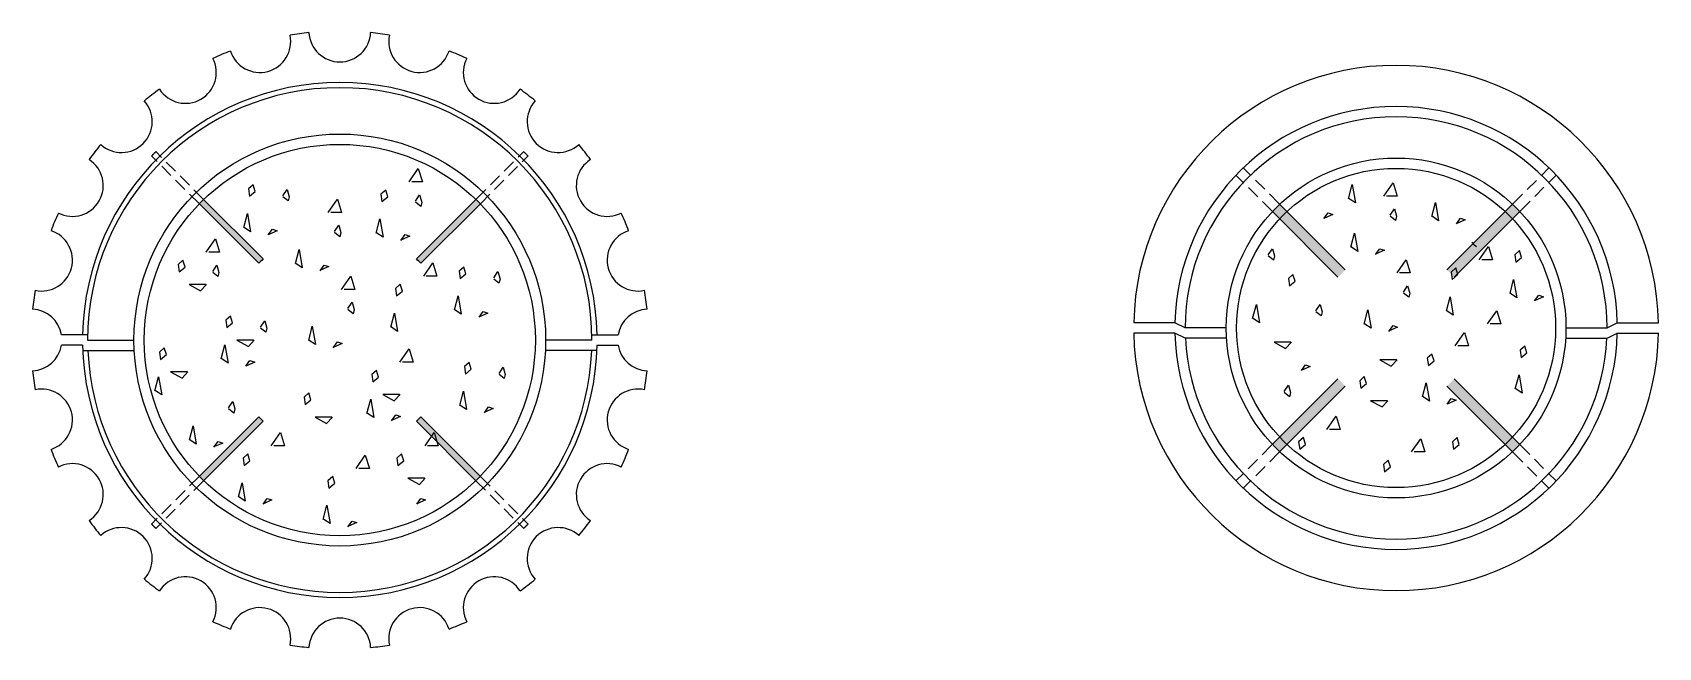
# Model space of a CAD drawing. Extents: x -9127 to 548, y 11049 to 16542.
# Drawn here: x -1222 to 358, y 14118 to 14715 of the extents above; entities that cross this region are included whole.
import ezdxf

# ---------------------------------------------------------------- set-up
doc = ezdxf.new("R2010")
doc.units = 0
doc.header["$MEASUREMENT"] = 0
doc.linetypes.add('DASHED', pattern=[19.05, 12.7, -6.35])
doc.layers.get('0').update_dxf_attribs({"linetype": 'CONTINUOUS'})
doc.layers.add('detail', color=7, linetype='CONTINUOUS')

# ---------------------------------------------------------------- blocks, each defined once
blk = doc.blocks.new('12')
at = {"layer": 'detail', "linetype": 'DASHED'}
for p, q in [((-8841.2, 10341.6), (-8887.1, 10387.5)), ((-8836.8, 10345.7), (-8882.8, 10391.7)), ((-8571.3, 10345.9), (-8525.4, 10391.7)), ((-8567.2, 10341.5), (-8521.2, 10387.5)), ((-8841, 10076.1), (-8887.1, 10030.1)), ((-8837, 10071.7), (-8882.8, 10025.9)), ((-8571.5, 10071.9), (-8525.4, 10025.9)), ((-8567, 10076), (-8521.2, 10030.1))]:
    blk.add_line(p, q, dxfattribs=at)
at = {"layer": 'detail'}
for p, q in [((-8782.9, 10283.3), (-8841.2, 10341.6)), ((-8778.6, 10287.6), (-8836.8, 10345.7)), ((-8629.6, 10287.6), (-8571.3, 10345.9)), ((-8625.4, 10283.3), (-8567.2, 10341.5)), ((-8949.1, 10213.8), (-8974.5, 10213.8)), ((-8949.1, 10208.8), (-8904.1, 10208.8)), ((-8459.1, 10208.8), (-8504.1, 10208.8)), ((-8459.1, 10213.8), (-8433.7, 10213.8)), ((-8954.1, 10203.8), (-8974.5, 10203.8)), ((-8953.9, 10198.8), (-8903.9, 10198.8)), ((-8454.3, 10198.8), (-8504.4, 10198.8)), ((-8454.2, 10203.8), (-8433.7, 10203.8)), ((-8782.9, 10134.3), (-8841, 10076.1)), ((-8778.6, 10130.1), (-8837, 10071.7)), ((-8629.6, 10130.1), (-8571.5, 10071.9)), ((-8625.4, 10134.3), (-8567, 10076))]:
    blk.add_line(p, q, dxfattribs=at)
for points in [[(-8636.8, 10362.3), (-8627.8, 10375.2), (-8623.9, 10362.3), (-8634.2, 10362.3)], [(-8786.3, 10352.9), (-8788.3, 10359.5), (-8792.9, 10355.5), (-8791.9, 10348.4), (-8786.3, 10352.9)], [(-8759.3, 10348.9), (-8755.3, 10355), (-8753.2, 10347.9), (-8754.2, 10343.8), (-8759.3, 10347.9)], [(-8657.5, 10347.8), (-8659.5, 10354.4), (-8664.1, 10350.3), (-8663.1, 10343.2), (-8657.5, 10347.8)], [(-8630.5, 10343.7), (-8626.5, 10349.8), (-8624.4, 10342.7), (-8625.4, 10338.6), (-8630.5, 10342.7)], [(-8715.4, 10332.7), (-8706.4, 10345.6), (-8702.5, 10332.7), (-8712.8, 10332.7)], [(-8797.5, 10317.9), (-8793.9, 10331.6), (-8790.8, 10313.8), (-8796.9, 10317.9)], [(-8709.1, 10314.1), (-8705, 10320.2), (-8703, 10313.1), (-8704, 10309), (-8709.1, 10313.1)], [(-8668.7, 10312.7), (-8665.1, 10326.4), (-8662.1, 10308.7), (-8668.2, 10312.7)], [(-8833.9, 10294.1), (-8824.8, 10307), (-8821, 10294.1), (-8831.3, 10294.1)], [(-8773.6, 10310.8), (-8769.5, 10316.3), (-8764.9, 10314.8), (-8773, 10311.3)], [(-8644.8, 10305.6), (-8640.7, 10311.2), (-8636.1, 10309.7), (-8644.3, 10306.1)], [(-8854.5, 10279.6), (-8856.6, 10286.2), (-8861.1, 10282.1), (-8860.1, 10275), (-8854.5, 10279.6)], [(-8747.2, 10283.1), (-8743.7, 10296.8), (-8740.6, 10279), (-8746.7, 10283.1)], [(-8827.6, 10275.5), (-8823.5, 10281.6), (-8821.5, 10274.5), (-8822.5, 10270.4), (-8827.6, 10274.5)], [(-8723.3, 10276), (-8719.3, 10281.6), (-8714.7, 10280.1), (-8722.8, 10276.5)], [(-8702.5, 10258), (-8693.5, 10270.9), (-8689.6, 10258), (-8699.9, 10258)], [(-8622.6, 10270.9), (-8613.6, 10283.8), (-8609.8, 10270.9), (-8620.1, 10270.9)], [(-8581.5, 10273.1), (-8583.5, 10279.7), (-8588.1, 10275.7), (-8587.1, 10268.5), (-8581.5, 10273.1)], [(-8554.5, 10269.1), (-8550.5, 10275.2), (-8548.4, 10268), (-8549.5, 10264), (-8554.5, 10268)], [(-8834.2, 10262.8), (-8850.5, 10262.8), (-8839.3, 10256.7), (-8833.7, 10262.8)], [(-8643.3, 10256.4), (-8645.3, 10263), (-8649.9, 10258.9), (-8648.9, 10251.8), (-8643.3, 10256.4)], [(-8696.2, 10239.4), (-8692.1, 10245.5), (-8690.1, 10238.4), (-8691.1, 10234.4), (-8696.2, 10238.4)], [(-8592.7, 10238.1), (-8589.1, 10251.8), (-8586.1, 10234), (-8592.2, 10238.1)], [(-8808.2, 10225.5), (-8810.2, 10232.1), (-8814.8, 10228), (-8813.8, 10220.9), (-8808.2, 10225.5)], [(-8781.2, 10221.4), (-8777.1, 10227.5), (-8775.1, 10220.4), (-8776.1, 10216.3), (-8781.2, 10220.4)], [(-8734.3, 10208.4), (-8730.8, 10222.2), (-8727.7, 10204.4), (-8733.8, 10208.4)], [(-8654.5, 10221.3), (-8650.9, 10235), (-8647.9, 10217.2), (-8654, 10221.3)], [(-8568.8, 10230.9), (-8564.7, 10236.5), (-8560.1, 10235), (-8568.3, 10231.4)], [(-8787.8, 10208.7), (-8804.1, 10208.7), (-8792.9, 10202.6), (-8787.3, 10208.7)], [(-8710.4, 10201.3), (-8706.4, 10206.9), (-8701.8, 10205.4), (-8709.9, 10201.8)], [(-8872.6, 10194.6), (-8874.6, 10201.2), (-8879.2, 10197.1), (-8878.2, 10190), (-8872.6, 10194.6)], [(-8819.3, 10190.4), (-8815.8, 10204.1), (-8812.7, 10186.3), (-8818.8, 10190.4)], [(-8645.8, 10187.2), (-8636.8, 10200.1), (-8632.9, 10187.2), (-8643.2, 10187.2)], [(-8852.2, 10177.8), (-8868.5, 10177.8), (-8857.3, 10171.7), (-8851.7, 10177.8)], [(-8795.5, 10183.3), (-8791.4, 10188.9), (-8786.8, 10187.4), (-8794.9, 10183.8)], [(-8666.5, 10172.7), (-8668.5, 10179.3), (-8673.1, 10175.2), (-8672.1, 10168.1), (-8666.5, 10172.7)], [(-8576.3, 10180.4), (-8578.4, 10187), (-8582.9, 10183), (-8581.9, 10175.8), (-8576.3, 10180.4)], [(-8549.4, 10176.4), (-8545.3, 10182.5), (-8543.3, 10175.3), (-8544.3, 10171.3), (-8549.4, 10175.3)], [(-8883.7, 10159.5), (-8880.2, 10173.2), (-8877.1, 10155.5), (-8883.2, 10159.5)], [(-8587.5, 10145.4), (-8584, 10159.1), (-8580.9, 10141.3), (-8587, 10145.4)], [(-8812.1, 10142.9), (-8808.1, 10149), (-8806, 10141.9), (-8807, 10137.8), (-8812.1, 10141.9)], [(-8732.2, 10150.8), (-8734.2, 10157.4), (-8738.8, 10153.4), (-8737.8, 10146.2), (-8732.2, 10150.8)], [(-8677.7, 10137.6), (-8674.1, 10151.4), (-8671.1, 10133.6), (-8677.2, 10137.6)], [(-8646.2, 10155.9), (-8662.4, 10155.9), (-8651.2, 10149.8), (-8645.6, 10155.9)], [(-8563.6, 10138.2), (-8559.6, 10143.8), (-8555, 10142.3), (-8563.1, 10138.7)], [(-8711.8, 10134), (-8728.1, 10134), (-8716.9, 10127.9), (-8711.3, 10134)], [(-8653.8, 10130.5), (-8649.7, 10136.1), (-8645.1, 10134.6), (-8653.3, 10131)], [(-8850.3, 10111.9), (-8846.7, 10125.6), (-8843.6, 10107.8), (-8849.8, 10111.9)], [(-8770.7, 10106.1), (-8761.7, 10119), (-8757.9, 10106.1), (-8768.2, 10106.1)], [(-8621.3, 10106.1), (-8612.3, 10119), (-8608.5, 10106.1), (-8618.8, 10106.1)], [(-8826.4, 10104.8), (-8822.3, 10110.4), (-8817.7, 10108.8), (-8825.9, 10105.3)], [(-8791.4, 10091.6), (-8793.5, 10098.2), (-8798, 10094.1), (-8797, 10087), (-8791.4, 10091.6)], [(-8688.3, 10084.2), (-8679.3, 10097.1), (-8675.4, 10084.2), (-8685.7, 10084.2)], [(-8642, 10091.6), (-8644.1, 10098.2), (-8648.6, 10094.1), (-8647.6, 10087), (-8642, 10091.6)], [(-8802.6, 10056.5), (-8799, 10070.2), (-8796, 10052.5), (-8802.1, 10056.5)], [(-8709, 10069.7), (-8711, 10076.3), (-8715.6, 10072.2), (-8714.6, 10065.1), (-8709, 10069.7)], [(-8621.7, 10074.8), (-8638, 10074.8), (-8626.8, 10068.7), (-8621.2, 10074.8)], [(-8778.7, 10049.4), (-8774.6, 10055), (-8770.1, 10053.5), (-8778.2, 10049.9)], [(-8720.2, 10034.6), (-8716.6, 10048.4), (-8713.6, 10030.6), (-8719.7, 10034.6)], [(-8629.3, 10049.4), (-8625.2, 10055), (-8620.7, 10053.5), (-8628.8, 10049.9)], [(-8696.3, 10027.5), (-8692.2, 10033.1), (-8687.6, 10031.6), (-8695.8, 10028)]]:
    blk.add_lwpolyline(points, dxfattribs=at)
for radius in [200, 190]:
    blk.add_circle((-8704.1, 10208.8), radius, dxfattribs=at)
for centre, radius, start, end in [((-8704.1, 10208.8), 300, 95.732, 99.268), ((-8704.1, 10508.8), 30, 182.866, 357.134), ((-8704.1, 10208.8), 300, 80.732, 84.268), ((-8781.8, 10498.6), 30, 197.866, 12.134), ((-8626.5, 10498.6), 30, 167.866, 342.134), ((-8854.1, 10468.6), 30, 212.866, 27.134), ((-8704.1, 10208.8), 300, 110.732, 114.268), ((-8704.1, 10208.8), 300, 65.732, 69.268), ((-8554.1, 10468.6), 30, 152.866, 327.134), ((-8704.1, 10208.8), 250, 1.146, 178.854), ((-8704.1, 10208.8), 245, 0, 180), ((-8704.1, 10208.8), 300, 125.732, 129.268), ((-8704.1, 10208.8), 300, 50.732, 54.268), ((-8916.3, 10420.9), 30, 227.866, 42.134), ((-8492, 10420.9), 30, 137.866, 312.134), ((-8704.1, 10208.8), 300, 140.732, 144.268), ((-8704.1, 10208.8), 300, 35.732, 39.268), ((-8963.9, 10358.8), 30, 242.866, 57.134), ((-8444.3, 10358.8), 30, 122.866, 297.134), ((-8704.1, 10208.8), 300, 155.732, 159.268), ((-8704.1, 10208.8), 300, 20.732, 24.268), ((-8993.9, 10286.4), 30, 257.866, 72.134), ((-8414.3, 10286.4), 30, 107.866, 282.134), ((-8704.1, 10208.8), 108.4, 133.4142, 136.5858), ((-8704.1, 10208.8), 108.4, 43.4142, 46.5858), ((-8704.1, 10208.8), 300, 170.732, 174.268), ((-8704.1, 10208.8), 300, 5.732, 9.268), ((-9004.1, 10208.8), 30, 9.5941, 87.134), ((-8404.1, 10208.8), 30, 92.866, 170.4059), ((-9004.1, 10208.8), 30, 272.866, 350.4059), ((-8704.1, 10208.8), 250, 181.146, 358.854), ((-8704.1, 10208.8), 245, 182.3393, 357.6607), ((-8404.1, 10208.8), 30, 189.5941, 267.134), ((-8704.1, 10208.8), 300, 185.732, 189.268), ((-8704.1, 10208.8), 300, 350.732, 354.268), ((-8993.9, 10131.2), 30, 287.866, 102.134), ((-8414.3, 10131.2), 30, 77.866, 252.134), ((-8704.1, 10208.8), 108.4, 223.4142, 226.5858), ((-8704.1, 10208.8), 108.4, 313.4142, 316.5858), ((-8704.1, 10208.8), 300, 200.732, 204.268), ((-8704.1, 10208.8), 300, 335.732, 339.268), ((-8963.9, 10058.8), 30, 302.866, 117.134), ((-8444.3, 10058.8), 30, 62.866, 237.134), ((-8704.1, 10208.8), 300, 215.732, 219.268), ((-8704.1, 10208.8), 300, 320.732, 324.268), ((-8916.3, 9996.7), 30, 317.866, 132.134), ((-8492, 9996.7), 30, 47.866, 222.134), ((-8704.1, 10208.8), 300, 230.732, 234.268), ((-8854.1, 9949), 30, 332.866, 147.134), ((-8554.1, 9949), 30, 32.866, 207.134), ((-8704.1, 10208.8), 300, 305.732, 309.268), ((-8781.8, 9919), 30, 347.866, 162.134), ((-8704.1, 9908.8), 30, 2.866, 177.134), ((-8626.5, 9919), 30, 17.866, 192.134), ((-8704.1, 10208.8), 300, 245.732, 249.268), ((-8704.1, 10208.8), 300, 290.732, 294.268), ((-8704.1, 10208.8), 300, 260.732, 264.268), ((-8704.1, 10208.8), 300, 275.732, 279.268)]:
    blk.add_arc(centre, radius, start, end, dxfattribs=at)
at = {"layer": 'detail', "linetype": 'DASHED'}
for start, end in [(134.3278, 135.6722), (44.3278, 45.6722), (224.3278, 225.6722), (314.3278, 315.6722)]:
    blk.add_arc((-8704.1, 10208.8), 255.7, start, end, dxfattribs=at)
at = {"layer": 'detail'}
for points in [[(-8782.9, 10283.3), (-8840.6, 10341), (-8778.6, 10287.6), (-8836.3, 10345.3)], [(-8629.6, 10287.6), (-8571.9, 10345.3), (-8625.4, 10283.3), (-8567.7, 10341)], [(-8778.6, 10130.1), (-8836.3, 10072.3), (-8782.9, 10134.3), (-8840.6, 10076.6)], [(-8625.4, 10134.3), (-8567.7, 10076.6), (-8629.6, 10130.1), (-8571.9, 10072.3)]]:
    blk.add_solid(points, dxfattribs=at)
blk = doc.blocks.new('13')
at = {"layer": 'detail', "linetype": 'DASHED'}
for p, q in [((-7926.1, 10334.3), (-7960.8, 10369)), ((-7919.4, 10341.7), (-7953.7, 10376)), ((-7691.4, 10341.4), (-7656.7, 10376)), ((-7684, 10334.6), (-7649.7, 10369)), ((-7926.5, 10106.3), (-7960.8, 10072)), ((-7919.1, 10099.6), (-7953.7, 10064.9)), ((-7691.1, 10099.2), (-7656.7, 10064.9)), ((-7684.3, 10106.6), (-7649.7, 10072))]:
    blk.add_line(p, q, dxfattribs=at)
at = {"layer": 'detail'}
for p, q in [((-7861.7, 10269.8), (-7926.1, 10334.3)), ((-7854.6, 10276.9), (-7919.4, 10341.7)), ((-7755.8, 10276.9), (-7691.4, 10341.4)), ((-7748.8, 10269.8), (-7684, 10334.6)), ((-8020.2, 10225.5), (-8060.2, 10225.5)), ((-8010.2, 10220.5), (-8020.2, 10225.5)), ((-7600.2, 10220.5), (-7590.3, 10225.5)), ((-7590.3, 10225.5), (-7550.3, 10225.5)), ((-8020.2, 10215.5), (-8060.2, 10215.5)), ((-8010.2, 10210.5), (-8020.2, 10215.5)), ((-7970.2, 10220.5), (-8010.2, 10220.5)), ((-7969.9, 10210.5), (-8010.2, 10210.5)), ((-7640.5, 10210.5), (-7600.2, 10210.5)), ((-7640.2, 10220.5), (-7600.2, 10220.5)), ((-7600.2, 10210.5), (-7590.3, 10215.5)), ((-7590.3, 10215.5), (-7550.3, 10215.5)), ((-7861.7, 10171.1), (-7926.5, 10106.3)), ((-7854.6, 10164), (-7919.1, 10099.6)), ((-7755.8, 10164), (-7691.1, 10099.2)), ((-7748.8, 10171.1), (-7684.3, 10106.6))]:
    blk.add_line(p, q, dxfattribs=at)
for points in [[(-7851.4, 10346), (-7847.9, 10359.7), (-7844.8, 10341.9), (-7850.9, 10346)], [(-7817.2, 10348.6), (-7808.2, 10361.5), (-7804.3, 10348.6), (-7814.6, 10348.6)], [(-7810.9, 10330), (-7806.9, 10336.1), (-7804.8, 10329), (-7805.9, 10324.9), (-7810.9, 10329)], [(-7770.5, 10328.6), (-7767, 10342.3), (-7763.9, 10324.6), (-7770, 10328.6)], [(-7875.4, 10326.7), (-7871.3, 10332.2), (-7866.8, 10330.7), (-7874.9, 10327.2)], [(-7746.6, 10321.5), (-7742.6, 10327.1), (-7738, 10325.6), (-7746.1, 10322)], [(-7849.1, 10299), (-7845.5, 10312.7), (-7842.5, 10294.9), (-7848.6, 10299)], [(-7929.4, 10291.4), (-7925.4, 10297.5), (-7923.3, 10290.4), (-7924.4, 10286.3), (-7929.4, 10290.4)], [(-7825.2, 10291.9), (-7821.1, 10297.5), (-7816.5, 10296), (-7824.7, 10292.4)], [(-7804.3, 10273.9), (-7795.3, 10286.8), (-7791.5, 10273.9), (-7801.8, 10273.9)], [(-7724.5, 10286.8), (-7715.5, 10299.7), (-7711.6, 10286.8), (-7721.9, 10286.8)], [(-7683.3, 10289), (-7685.4, 10295.6), (-7690, 10291.6), (-7688.9, 10284.4), (-7683.3, 10289)], [(-7903.3, 10265.9), (-7905.4, 10272.5), (-7909.9, 10268.4), (-7908.9, 10261.3), (-7903.3, 10265.9)], [(-7745.2, 10272.3), (-7747.2, 10278.9), (-7751.8, 10274.8), (-7750.8, 10267.7), (-7745.2, 10272.3)], [(-7798.1, 10255.3), (-7794, 10261.4), (-7792, 10254.3), (-7793, 10250.3), (-7798.1, 10254.3)], [(-7694.5, 10253.9), (-7691, 10267.7), (-7687.9, 10249.9), (-7694, 10253.9)], [(-7944.6, 10229.7), (-7941, 10243.4), (-7938, 10225.6), (-7944.1, 10229.7)], [(-7883.1, 10237.3), (-7879, 10243.4), (-7877, 10236.3), (-7878, 10232.2), (-7883.1, 10236.3)], [(-7836.2, 10224.3), (-7832.6, 10238.1), (-7829.6, 10220.3), (-7835.7, 10224.3)], [(-7756.3, 10237.2), (-7752.8, 10250.9), (-7749.7, 10233.1), (-7755.8, 10237.2)], [(-7670.6, 10246.8), (-7666.6, 10252.4), (-7662, 10250.9), (-7670.1, 10247.3)], [(-7812.3, 10217.2), (-7808.2, 10222.8), (-7803.7, 10221.3), (-7811.8, 10217.7)], [(-7716.5, 10224.4), (-7707.5, 10237.3), (-7703.6, 10224.4), (-7713.9, 10224.4)], [(-7907.5, 10206.8), (-7923.8, 10206.8), (-7912.6, 10200.7), (-7907, 10206.8)], [(-7747.7, 10203.1), (-7738.7, 10216), (-7734.8, 10203.1), (-7745.1, 10203.1)], [(-7768.3, 10188.6), (-7770.4, 10195.2), (-7775, 10191.1), (-7773.9, 10184), (-7768.3, 10188.6)], [(-7678.2, 10196.3), (-7680.2, 10202.9), (-7684.8, 10198.9), (-7683.8, 10191.7), (-7678.2, 10196.3)], [(-7897.3, 10179.2), (-7893.2, 10184.8), (-7888.7, 10183.2), (-7896.8, 10179.7)], [(-7804.8, 10189.6), (-7821.1, 10189.6), (-7809.9, 10183.5), (-7804.3, 10189.6)], [(-7689.4, 10161.3), (-7685.8, 10175), (-7682.8, 10157.2), (-7688.9, 10161.3)], [(-7914, 10158.8), (-7909.9, 10164.9), (-7907.9, 10157.8), (-7908.9, 10153.7), (-7914, 10157.8)], [(-7834, 10166.7), (-7836.1, 10173.3), (-7840.6, 10169.3), (-7839.6, 10162.1), (-7834, 10166.7)], [(-7779.5, 10153.5), (-7776, 10167.2), (-7772.9, 10149.5), (-7779, 10153.5)], [(-7813.7, 10149.9), (-7830, 10149.9), (-7818.8, 10143.8), (-7813.2, 10149.9)], [(-7755.6, 10146.4), (-7751.6, 10152), (-7747, 10150.5), (-7755.1, 10146.9)], [(-7872.6, 10122), (-7863.6, 10134.9), (-7859.7, 10122), (-7870, 10122)], [(-7893.3, 10107.5), (-7895.3, 10114.1), (-7899.9, 10110), (-7898.9, 10102.9), (-7893.3, 10107.5)], [(-7790.2, 10100.1), (-7781.2, 10113), (-7777.3, 10100.1), (-7787.6, 10100.1)], [(-7743.9, 10107.5), (-7745.9, 10114.1), (-7750.5, 10110), (-7749.5, 10102.9), (-7743.9, 10107.5)], [(-7810.8, 10085.6), (-7812.9, 10092.2), (-7817.5, 10088.1), (-7816.4, 10081), (-7810.8, 10085.6)]]:
    blk.add_lwpolyline(points, dxfattribs=at)
for radius in [165, 155]:
    blk.add_circle((-7805.2, 10220.5), radius, dxfattribs=at)
for centre, radius, start, end in [((-7805.2, 10220.5), 255, 1.14, 178.86), ((-7805.2, 10220.5), 215, 1.3521, 178.6479), ((-7805.2, 10220.5), 205, 0, 180), ((-7806, 10224.7), 108.4, 43.4142, 46.5858), ((-7805.2, 10220.5), 255, 181.1071, 358.8929), ((-7805.2, 10220.5), 215, 181.3131, 358.6869), ((-7805.2, 10220.5), 205, 182.796, 357.204)]:
    blk.add_arc(centre, radius, start, end, dxfattribs=at)
for points in [[(-7861.7, 10269.8), (-7925.4, 10333.5), (-7854.6, 10276.9), (-7918.3, 10340.6)], [(-7755.8, 10276.9), (-7692.1, 10340.6), (-7748.8, 10269.8), (-7685.1, 10333.5)], [(-7854.6, 10164), (-7918.3, 10100.3), (-7861.7, 10171.1), (-7925.4, 10107.4)], [(-7748.8, 10171.1), (-7685.1, 10107.4), (-7755.8, 10164), (-7692.1, 10100.3)]]:
    blk.add_solid(points, dxfattribs=at)

msp = doc.modelspace()

# ---------------------------------------------------------------- block references
for name, p in [('12', (7780.8, 4207.5)), ('13', (7908.3, 4207.5))]:
    msp.add_blockref(name, p)

doc.saveas('drawing.dxf')
